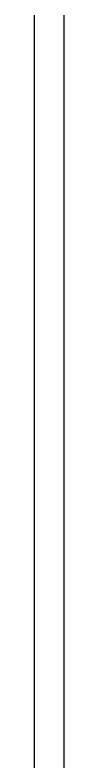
# Model space of a CAD drawing. Header units: millimetres. Extents: x 2352 to 12473, y 635 to 7997.
# Drawn here: x 5793.2 to 5806.2, y 1299.3 to 1630.3 of the extents above; entities that cross this region are included whole.
import ezdxf

# ---------------------------------------------------------------- set-up
doc = ezdxf.new("R2010")
doc.units = ezdxf.units.MM
doc.layers.add('M_STL-1', color=2, linetype='Continuous')

msp = doc.modelspace()

# ---------------------------------------------------------------- linework, layer by layer
at = {"layer": 'M_STL-1'}
for p, q in [((5793.208460461625, 1630.326359568193), (5793.208460461159, 1299.279920236484)), ((5806.208460461392, 1630.326359568193), (5806.208460461392, 1299.279920236484))]:
    msp.add_line(p, q, dxfattribs=at)

doc.saveas('drawing.dxf')
